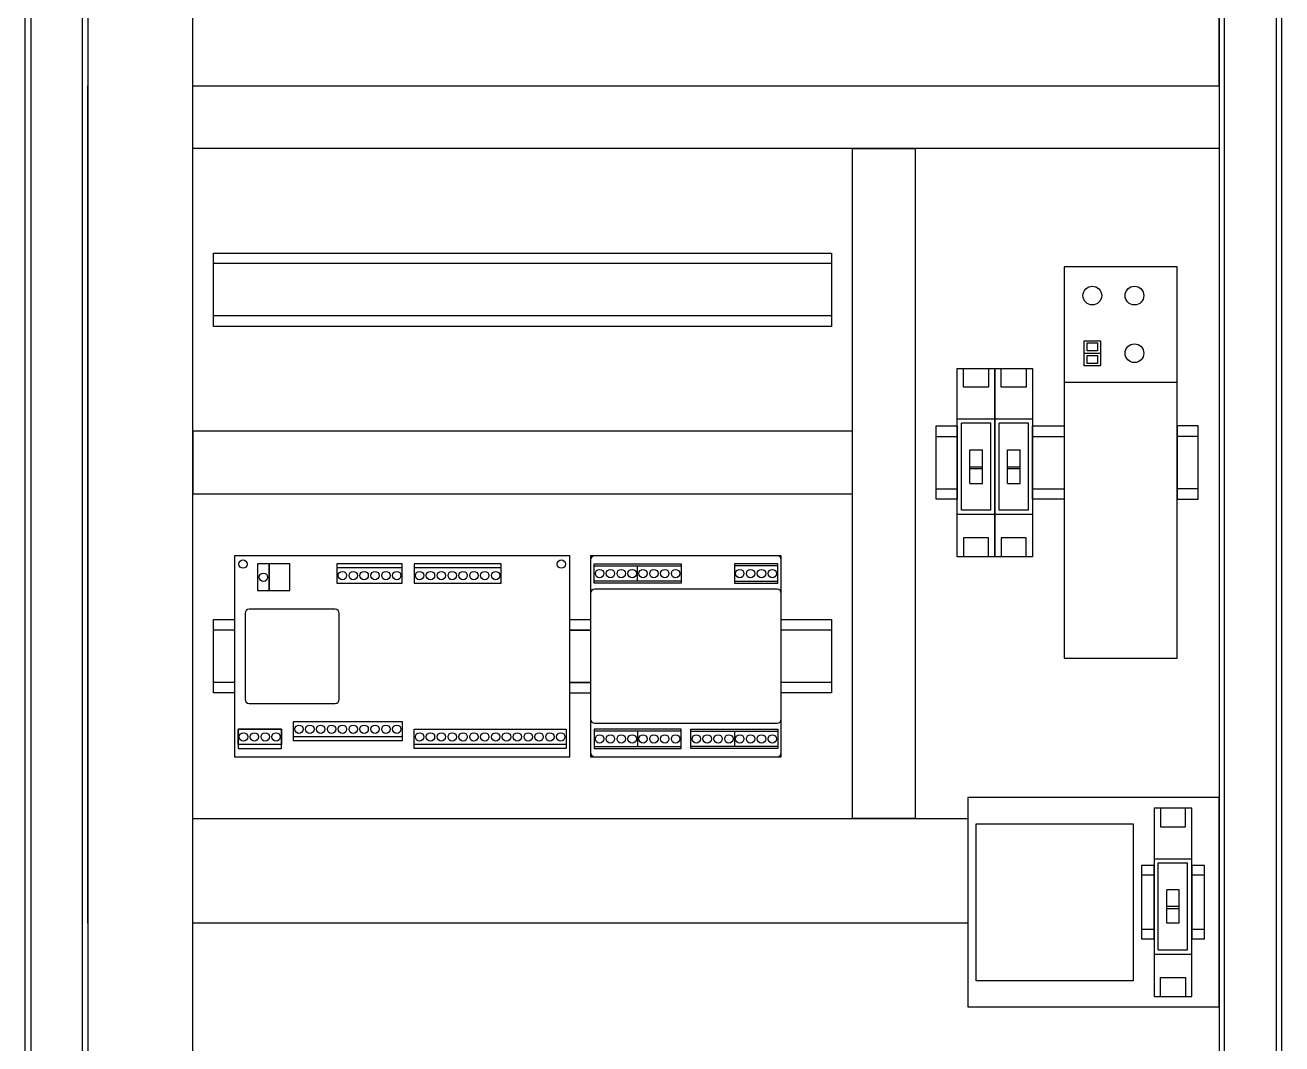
# Model space of a CAD drawing. Header units: millimetres. Extents: x 3151 to 30896, y 1337 to 7086.
# Drawn here: x 5154 to 5754, y 2379 to 2866 of the extents above; entities that cross this region are included whole.
import ezdxf

# ---------------------------------------------------------------- set-up
doc = ezdxf.new("R2010")
doc.units = ezdxf.units.MM

msp = doc.modelspace()

# ---------------------------------------------------------------- linework, layer by layer
at = {"color": 7}
for p, q in [((5153.85, 1336.69), (5153.85, 3536.69)), ((5156.5, 3534.04), (5156.5, 1339.34)), ((5181.2, 1339.34), (5181.2, 3534.04)), ((5183.85, 3536.69), (5183.85, 1336.69)), ((5723.85, 3536.69), (5723.85, 1336.69)), ((5726.5, 1339.34), (5726.5, 3534.04)), ((5751.2, 3534.04), (5751.2, 1339.34)), ((5753.85, 1336.69), (5753.85, 3536.69)), ((5183.85, 3336.69), (5183.85, 1450.46)), ((5233.85, 1450.46), (5233.85, 3336.69)), ((5723.85, 2836.69), (5723.85, 3036.69)), ((5183.85, 2436.69), (5183.85, 2836.69)), ((5233.85, 2836.69), (5723.85, 2836.69)), ((5233.85, 2806.69), (5233.85, 2836.69)), ((5233.85, 2836.69), (5723.85, 2836.69)), ((5233.85, 2836.69), (5723.85, 2836.69)), ((5723.85, 2836.69), (5723.85, 2806.69)), ((5723.85, 2836.69), (5723.85, 2496.69)), ((5723.85, 2806.69), (5233.85, 2806.69)), ((5548.85, 2486.69), (5548.85, 2806.69)), ((5548.85, 2806.69), (5578.85, 2806.69)), ((5578.85, 2806.69), (5578.85, 2486.69)), ((5243.85, 2721.69), (5243.85, 2756.69)), ((5243.85, 2756.69), (5253.85, 2756.69)), ((5253.85, 2756.69), (5538.85, 2756.69)), ((5538.85, 2756.69), (5538.85, 2721.69)), ((5253.85, 2751.69), (5243.85, 2751.69)), ((5538.85, 2751.69), (5253.85, 2751.69)), ((5703.85, 2750.19), (5649.85, 2750.19)), ((5649.85, 2750.19), (5649.85, 2695.15)), ((5703.85, 2750.19), (5649.85, 2750.19)), ((5649.85, 2750.19), (5649.85, 2563.19)), ((5703.85, 2695.15), (5703.85, 2750.19)), ((5703.85, 2563.19), (5703.85, 2750.19)), ((5253.85, 2726.69), (5243.85, 2726.69)), ((5538.85, 2726.69), (5253.85, 2726.69)), ((5253.85, 2721.69), (5243.85, 2721.69)), ((5538.85, 2721.69), (5253.85, 2721.69)), ((5659.41, 2714.89), (5667.29, 2714.89)), ((5659.41, 2702.92), (5659.41, 2714.89)), ((5660.83, 2713.82), (5665.87, 2713.82)), ((5660.83, 2709.99), (5660.83, 2713.82)), ((5665.87, 2713.82), (5665.87, 2709.99)), ((5667.29, 2714.89), (5667.29, 2702.92)), ((5659.41, 2708.91), (5667.29, 2708.91)), ((5665.87, 2709.99), (5660.83, 2709.99)), ((5660.83, 2707.83), (5665.87, 2707.83)), ((5660.83, 2704), (5660.83, 2707.83)), ((5665.87, 2707.83), (5665.87, 2704)), ((5598.85, 2701.69), (5616.85, 2701.69)), ((5598.85, 2611.69), (5598.85, 2701.69)), ((5601.85, 2692.69), (5601.85, 2701.69)), ((5613.85, 2701.69), (5613.85, 2692.69)), ((5616.85, 2701.69), (5616.85, 2611.69)), ((5616.85, 2701.69), (5634.85, 2701.69)), ((5616.85, 2611.69), (5616.85, 2701.69)), ((5619.85, 2692.69), (5619.85, 2701.69)), ((5631.85, 2701.69), (5631.85, 2692.69)), ((5634.85, 2701.69), (5634.85, 2611.69)), ((5667.29, 2702.92), (5659.41, 2702.92)), ((5665.87, 2704), (5660.83, 2704)), ((5649.85, 2695.15), (5703.85, 2695.15)), ((5613.85, 2692.69), (5601.85, 2692.69)), ((5631.85, 2692.69), (5619.85, 2692.69)), ((5616.85, 2677.44), (5598.85, 2677.44)), ((5634.85, 2677.44), (5616.85, 2677.44)), ((5548.85, 2671.69), (5233.85, 2671.69)), ((5233.85, 2671.69), (5233.85, 2641.69)), ((5548.85, 2641.69), (5548.85, 2671.69)), ((5588.85, 2639.19), (5588.85, 2674.19)), ((5588.85, 2674.19), (5598.85, 2674.19)), ((5598.85, 2674.19), (5598.85, 2639.19)), ((5614.85, 2675.44), (5600.85, 2675.44)), ((5600.85, 2633.94), (5600.85, 2675.44)), ((5614.85, 2633.94), (5614.85, 2675.44)), ((5632.85, 2675.44), (5618.85, 2675.44)), ((5618.85, 2633.94), (5618.85, 2675.44)), ((5632.85, 2633.94), (5632.85, 2675.44)), ((5634.85, 2639.19), (5634.85, 2674.19)), ((5634.85, 2674.19), (5649.85, 2674.19)), ((5649.85, 2674.19), (5649.85, 2639.19)), ((5713.85, 2674.19), (5703.85, 2674.19)), ((5703.85, 2674.19), (5703.85, 2639.19)), ((5713.85, 2639.19), (5713.85, 2674.19)), ((5588.85, 2669.19), (5598.85, 2669.19)), ((5634.85, 2669.19), (5649.85, 2669.19)), ((5713.85, 2669.19), (5703.85, 2669.19)), ((5604.85, 2662.69), (5610.85, 2662.69)), ((5604.85, 2646.69), (5604.85, 2662.69)), ((5610.85, 2646.69), (5610.85, 2662.69)), ((5622.85, 2662.69), (5628.85, 2662.69)), ((5622.85, 2646.69), (5622.85, 2662.69)), ((5628.85, 2646.69), (5628.85, 2662.69)), ((5604.85, 2654.69), (5610.85, 2654.69)), ((5610.85, 2653.69), (5604.85, 2653.69)), ((5622.85, 2654.69), (5628.85, 2654.69)), ((5628.85, 2653.69), (5622.85, 2653.69)), ((5604.85, 2646.69), (5610.85, 2646.69)), ((5622.85, 2646.69), (5628.85, 2646.69)), ((5233.85, 2641.69), (5548.85, 2641.69)), ((5588.85, 2644.19), (5598.85, 2644.19)), ((5634.85, 2644.19), (5649.85, 2644.19)), ((5713.85, 2644.19), (5703.85, 2644.19)), ((5598.85, 2639.19), (5588.85, 2639.19)), ((5649.85, 2639.19), (5634.85, 2639.19)), ((5703.85, 2639.19), (5713.85, 2639.19)), ((5616.85, 2631.94), (5598.85, 2631.94)), ((5614.85, 2633.94), (5600.85, 2633.94)), ((5634.85, 2631.94), (5616.85, 2631.94)), ((5632.85, 2633.94), (5618.85, 2633.94)), ((5613.85, 2620.69), (5601.85, 2620.69)), ((5601.85, 2620.69), (5601.85, 2611.69)), ((5613.85, 2611.69), (5613.85, 2620.69)), ((5631.85, 2620.69), (5619.85, 2620.69)), ((5619.85, 2620.69), (5619.85, 2611.69)), ((5631.85, 2611.69), (5631.85, 2620.69)), ((5413.85, 2612.19), (5253.85, 2612.19)), ((5253.85, 2612.19), (5253.85, 2516.19)), ((5413.85, 2516.19), (5413.85, 2612.19)), ((5514.85, 2612.19), (5423.85, 2612.19)), ((5423.85, 2612.19), (5423.85, 2516.19)), ((5423.85, 2610.19), (5423.85, 2518.19)), ((5512.85, 2612.19), (5425.85, 2612.19)), ((5514.85, 2516.19), (5514.85, 2612.19)), ((5514.85, 2518.19), (5514.85, 2610.19)), ((5616.85, 2611.69), (5598.85, 2611.69)), ((5634.85, 2611.69), (5616.85, 2611.69)), ((5270.42, 2608.26), (5264.77, 2608.26)), ((5264.77, 2608.26), (5264.77, 2595.57)), ((5280.19, 2608.26), (5270.42, 2608.26)), ((5270.42, 2608.26), (5270.42, 2595.57)), ((5270.42, 2595.57), (5270.42, 2608.26)), ((5280.19, 2595.57), (5280.19, 2608.26)), ((5333.85, 2608.26), (5302.74, 2608.26)), ((5302.74, 2608.26), (5302.74, 2599.06)), ((5333.85, 2606.37), (5302.74, 2606.37)), ((5302.74, 2606.37), (5302.74, 2599.06)), ((5333.85, 2599.06), (5333.85, 2608.26)), ((5333.85, 2599.06), (5333.85, 2606.37)), ((5381.08, 2608.26), (5339.6, 2608.26)), ((5339.6, 2608.26), (5339.6, 2599.06)), ((5381.08, 2606.37), (5339.6, 2606.37)), ((5339.6, 2606.37), (5339.6, 2599.06)), ((5381.08, 2599.06), (5381.08, 2608.26)), ((5381.08, 2599.06), (5381.08, 2606.37)), ((5425.51, 2599.06), (5425.51, 2608.26)), ((5425.51, 2608.26), (5466.99, 2608.26)), ((5425.51, 2600), (5425.51, 2607.31)), ((5425.51, 2607.31), (5466.99, 2607.31)), ((5446.25, 2600), (5446.25, 2607.31)), ((5466.99, 2608.26), (5466.99, 2599.06)), ((5466.99, 2607.31), (5466.99, 2600)), ((5513.18, 2608.26), (5492.45, 2608.26)), ((5492.45, 2608.26), (5492.45, 2599.06)), ((5513.18, 2607.31), (5492.45, 2607.31)), ((5492.45, 2607.31), (5492.45, 2600)), ((5513.18, 2599.06), (5513.18, 2608.26)), ((5513.18, 2600), (5513.18, 2607.31)), ((5302.74, 2599.06), (5333.85, 2599.06)), ((5302.74, 2599.06), (5333.85, 2599.06)), ((5339.6, 2599.06), (5381.08, 2599.06)), ((5339.6, 2599.06), (5381.08, 2599.06)), ((5466.99, 2600), (5425.51, 2600)), ((5466.99, 2599.06), (5425.51, 2599.06)), ((5492.45, 2600), (5513.18, 2600)), ((5492.45, 2599.06), (5513.18, 2599.06)), ((5264.77, 2595.57), (5270.42, 2595.57)), ((5270.42, 2595.57), (5280.19, 2595.57)), ((5423.85, 2594.19), (5423.85, 2534.19)), ((5512.85, 2596.19), (5425.85, 2596.19)), ((5514.85, 2534.19), (5514.85, 2594.19)), ((5301.85, 2586.69), (5260.85, 2586.69)), ((5243.85, 2546.69), (5243.85, 2581.69)), ((5243.85, 2581.69), (5253.85, 2581.69)), ((5258.85, 2584.69), (5258.85, 2543.69)), ((5303.85, 2543.69), (5303.85, 2584.69)), ((5413.85, 2581.69), (5423.85, 2581.69)), ((5514.85, 2581.69), (5538.85, 2581.69)), ((5538.85, 2581.69), (5538.85, 2546.69)), ((5253.85, 2576.69), (5243.85, 2576.69)), ((5413.85, 2576.69), (5423.85, 2576.69)), ((5423.85, 2576.69), (5413.85, 2576.69)), ((5538.85, 2576.69), (5514.85, 2576.69)), ((5649.85, 2563.19), (5703.85, 2563.19)), ((5253.85, 2551.69), (5243.85, 2551.69)), ((5413.85, 2551.69), (5423.85, 2551.69)), ((5423.85, 2551.69), (5413.85, 2551.69)), ((5538.85, 2551.69), (5514.85, 2551.69)), ((5253.85, 2546.69), (5243.85, 2546.69)), ((5413.85, 2546.69), (5423.85, 2546.69)), ((5538.85, 2546.69), (5514.85, 2546.69)), ((5260.85, 2541.69), (5301.85, 2541.69)), ((5282, 2532.98), (5333.85, 2532.98)), ((5282, 2525.66), (5282, 2532.98)), ((5282, 2532.98), (5333.85, 2532.98)), ((5282, 2523.78), (5282, 2532.98)), ((5333.85, 2532.98), (5333.85, 2525.66)), ((5333.85, 2532.98), (5333.85, 2523.78)), ((5425.85, 2532.19), (5512.85, 2532.19)), ((5276.25, 2529.32), (5255.51, 2529.32)), ((5255.51, 2529.32), (5255.51, 2520.12)), ((5255.51, 2529.32), (5276.25, 2529.32)), ((5255.51, 2522), (5255.51, 2529.32)), ((5276.25, 2520.12), (5276.25, 2529.32)), ((5276.25, 2529.32), (5276.25, 2522)), ((5339.6, 2529.32), (5412.18, 2529.32)), ((5339.6, 2522), (5339.6, 2529.32)), ((5339.6, 2529.32), (5412.18, 2529.32)), ((5339.6, 2520.12), (5339.6, 2529.32)), ((5412.18, 2529.32), (5412.18, 2522)), ((5412.18, 2529.32), (5412.18, 2520.12)), ((5466.99, 2529.32), (5425.51, 2529.32)), ((5425.51, 2529.32), (5425.51, 2520.12)), ((5466.99, 2528.38), (5425.51, 2528.38)), ((5425.51, 2528.38), (5425.51, 2521.06)), ((5446.25, 2528.38), (5446.25, 2521.06)), ((5466.99, 2520.12), (5466.99, 2529.32)), ((5466.99, 2521.06), (5466.99, 2528.38)), ((5471.71, 2529.32), (5513.18, 2529.32)), ((5471.71, 2520.12), (5471.71, 2529.32)), ((5471.71, 2528.38), (5513.18, 2528.38)), ((5471.71, 2521.06), (5471.71, 2528.38)), ((5492.45, 2528.38), (5492.45, 2521.06)), ((5513.18, 2529.32), (5513.18, 2520.12)), ((5513.18, 2528.38), (5513.18, 2521.06)), ((5276.25, 2522), (5255.51, 2522)), ((5255.51, 2520.12), (5276.25, 2520.12)), ((5333.85, 2525.66), (5282, 2525.66)), ((5333.85, 2523.78), (5282, 2523.78)), ((5412.18, 2522), (5339.6, 2522)), ((5412.18, 2520.12), (5339.6, 2520.12)), ((5425.51, 2521.06), (5466.99, 2521.06)), ((5425.51, 2520.12), (5466.99, 2520.12)), ((5513.18, 2521.06), (5471.71, 2521.06)), ((5513.18, 2520.12), (5471.71, 2520.12)), ((5253.85, 2516.19), (5413.85, 2516.19)), ((5423.85, 2516.19), (5514.85, 2516.19)), ((5425.85, 2516.19), (5512.85, 2516.19)), ((5723.85, 2496.69), (5603.85, 2496.69)), ((5603.85, 2496.69), (5603.85, 2396.69)), ((5723.85, 2396.69), (5723.85, 2496.69)), ((5710.85, 2491.69), (5692.85, 2491.69)), ((5692.85, 2491.69), (5692.85, 2401.69)), ((5695.85, 2491.69), (5695.85, 2482.69)), ((5707.85, 2482.69), (5707.85, 2491.69)), ((5710.85, 2401.69), (5710.85, 2491.69)), ((5233.85, 2486.69), (5603.85, 2486.69)), ((5233.85, 2436.69), (5233.85, 2486.69)), ((5578.85, 2486.69), (5548.85, 2486.69)), ((5603.85, 2486.69), (5603.85, 2436.69)), ((5607.85, 2409.19), (5607.85, 2484.19)), ((5607.85, 2484.19), (5682.85, 2484.19)), ((5682.85, 2484.19), (5682.85, 2409.19)), ((5695.85, 2482.69), (5707.85, 2482.69)), ((5692.85, 2467.44), (5710.85, 2467.44)), ((5692.85, 2464.19), (5686.85, 2464.19)), ((5686.85, 2464.19), (5686.85, 2429.19)), ((5692.85, 2429.19), (5692.85, 2464.19)), ((5694.85, 2465.44), (5708.85, 2465.44)), ((5694.85, 2423.94), (5694.85, 2465.44)), ((5708.85, 2423.94), (5708.85, 2465.44)), ((5716.85, 2464.19), (5710.85, 2464.19)), ((5710.85, 2464.19), (5710.85, 2429.19)), ((5716.85, 2429.19), (5716.85, 2464.19)), ((5692.85, 2459.56), (5686.85, 2459.56)), ((5686.85, 2459.56), (5686.85, 2433.81)), ((5692.85, 2433.81), (5692.85, 2459.56)), ((5716.85, 2459.56), (5710.85, 2459.56)), ((5710.85, 2459.56), (5710.85, 2433.81)), ((5716.85, 2433.81), (5716.85, 2459.56)), ((5704.85, 2452.69), (5698.85, 2452.69)), ((5698.85, 2436.69), (5698.85, 2452.69)), ((5704.85, 2436.69), (5704.85, 2452.69)), ((5704.85, 2444.69), (5698.85, 2444.69)), ((5698.85, 2443.69), (5704.85, 2443.69)), ((5603.85, 2436.69), (5233.85, 2436.69)), ((5603.85, 2436.69), (5233.85, 2436.69)), ((5704.85, 2436.69), (5698.85, 2436.69)), ((5686.85, 2433.81), (5692.85, 2433.81)), ((5710.85, 2433.81), (5716.85, 2433.81)), ((5686.85, 2429.19), (5692.85, 2429.19)), ((5710.85, 2429.19), (5716.85, 2429.19)), ((5692.85, 2421.94), (5710.85, 2421.94)), ((5694.85, 2423.94), (5708.85, 2423.94)), ((5682.85, 2409.19), (5607.85, 2409.19)), ((5695.85, 2410.69), (5707.85, 2410.69)), ((5695.85, 2401.69), (5695.85, 2410.69)), ((5707.85, 2410.69), (5707.85, 2401.69)), ((5692.85, 2401.69), (5710.85, 2401.69)), ((5603.85, 2396.69), (5723.85, 2396.69))]:
    msp.add_line(p, q, dxfattribs=at)
for centre, radius in [((5663.35, 2736.43), 4.47), ((5683.47, 2736.43), 4.47), ((5683.47, 2708.91), 4.47), ((5257.85, 2608.19), 2), ((5409.85, 2608.19), 2), ((5305.33, 2602.71), 2), ((5310.52, 2602.71), 2), ((5315.7, 2602.71), 2), ((5320.89, 2602.71), 2), ((5326.07, 2602.71), 2), ((5331.26, 2602.71), 2), ((5342.19, 2602.71), 2), ((5347.37, 2602.71), 2), ((5352.56, 2602.71), 2), ((5357.74, 2602.71), 2), ((5362.93, 2602.71), 2), ((5368.11, 2602.71), 2), ((5373.3, 2602.71), 2), ((5378.48, 2602.71), 2), ((5428.1, 2603.66), 2), ((5433.29, 2603.66), 2), ((5438.47, 2603.66), 2), ((5443.66, 2603.66), 2), ((5448.84, 2603.66), 2), ((5454.03, 2603.66), 2), ((5459.21, 2603.66), 2), ((5464.4, 2603.66), 2), ((5495.04, 2603.66), 2), ((5500.22, 2603.66), 2), ((5505.41, 2603.66), 2), ((5510.59, 2603.66), 2), ((5267.59, 2601.91), 2), ((5258.1, 2525.66), 2), ((5263.29, 2525.66), 2), ((5268.47, 2525.66), 2), ((5273.66, 2525.66), 2), ((5284.59, 2529.32), 2), ((5289.78, 2529.32), 2), ((5294.96, 2529.32), 2), ((5300.15, 2529.32), 2), ((5305.33, 2529.32), 2), ((5310.52, 2529.32), 2), ((5315.7, 2529.32), 2), ((5320.89, 2529.32), 2), ((5326.07, 2529.32), 2), ((5331.26, 2529.32), 2), ((5342.19, 2525.66), 2), ((5347.37, 2525.66), 2), ((5352.56, 2525.66), 2), ((5357.74, 2525.66), 2), ((5362.93, 2525.66), 2), ((5368.11, 2525.66), 2), ((5373.3, 2525.66), 2), ((5378.48, 2525.66), 2), ((5383.67, 2525.66), 2), ((5388.85, 2525.66), 2), ((5394.04, 2525.66), 2), ((5399.22, 2525.66), 2), ((5404.41, 2525.66), 2), ((5409.59, 2525.66), 2), ((5428.1, 2524.72), 2), ((5433.29, 2524.72), 2), ((5438.47, 2524.72), 2), ((5443.66, 2524.72), 2), ((5448.84, 2524.72), 2), ((5454.03, 2524.72), 2), ((5459.21, 2524.72), 2), ((5464.4, 2524.72), 2), ((5474.3, 2524.72), 2), ((5479.48, 2524.72), 2), ((5484.67, 2524.72), 2), ((5489.85, 2524.72), 2), ((5495.04, 2524.72), 2), ((5500.22, 2524.72), 2), ((5505.41, 2524.72), 2), ((5510.59, 2524.72), 2)]:
    msp.add_circle(centre, radius, dxfattribs=at)
for centre, start, end in [((5425.85, 2610.19), 90, 180), ((5512.85, 2610.19), 0, 90), ((5425.85, 2594.19), 90, 180), ((5512.85, 2594.19), 0, 90), ((5260.85, 2584.69), 90, 180), ((5301.85, 2584.69), 0, 90), ((5260.85, 2543.69), 180, 270), ((5301.85, 2543.69), 270, 0), ((5425.85, 2534.19), 180, 270), ((5512.85, 2534.19), 270, 0), ((5425.85, 2518.19), 180, 270), ((5512.85, 2518.19), 270, 0)]:
    msp.add_arc(centre, 2, start, end, dxfattribs=at)

doc.saveas('drawing.dxf')
